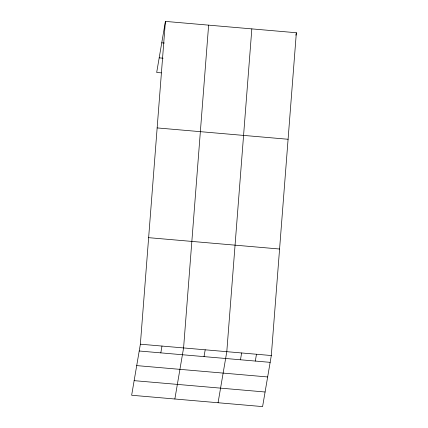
<?xml version="1.0" encoding="UTF-8"?>
<svg xmlns="http://www.w3.org/2000/svg" width="428" height="428" viewBox="0 0 428 428"><rect width="100%" height="100%" fill="white"/><g stroke="black" fill="none" stroke-linecap="round" stroke-linejoin="round"><path stroke-width="0.64" d="M140.373 344.192L165.411 21.4L296.353 32.742L271.315 355.534L262.589 406.6L131.647 395.258L140.373 344.192L271.315 355.534M208.623 25.145L183.585 347.932L174.859 398.998M251.835 28.89L226.797 351.677L218.066 402.743M165.411 21.4L156.685 72.466L161.265 72.862M160.816 352.87L161.982 346.059M204.028 356.615L205.194 349.804M240.472 359.771L241.638 352.961M295.93 35.219L296.353 32.742M255.313 361.055L256.479 354.25M161.752 42.816L164.368 43.041M159.179 57.86L163.105 58.203M157.151 127.919L288.092 139.266M148.639 237.668L279.58 249.016M139.212 350.997L270.154 362.345M136.714 365.603L267.655 376.95M134.146 380.653L265.082 391.995"/></g></svg>
